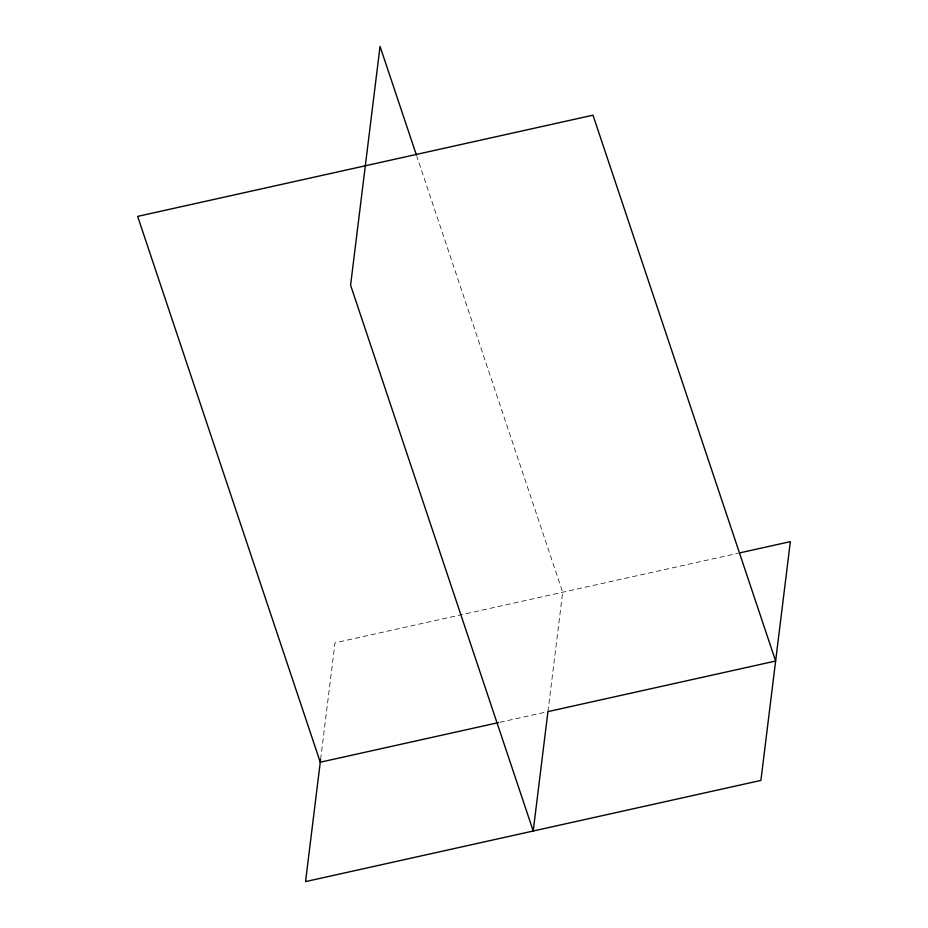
<?xml version="1.0" encoding="UTF-8"?>
<svg xmlns="http://www.w3.org/2000/svg" width="928" height="928" viewBox="0 0 928 928"><rect width="100%" height="100%" fill="white"/><g stroke="black" fill="none" stroke-linecap="round" stroke-linejoin="round"><path stroke-width="0.7" stroke-dasharray="4.64 3.48" d="M320.624 759.336L335.008 642.826L738.038 553.262M547.949 711.614L562.681 592.226L416.846 156.391M499.867 722.297L546.534 711.927"/><path stroke-width="1.39" d="M320.624 759.336L305.544 881.6L760.902 780.413L790.354 541.639L739.454 552.949M498.452 722.61L320.276 762.213L137.646 216.386L592.992 115.188L775.634 661.026L547.949 711.614L533.217 831.001L350.587 285.174L380.051 46.4L416.394 155.011"/></g></svg>
